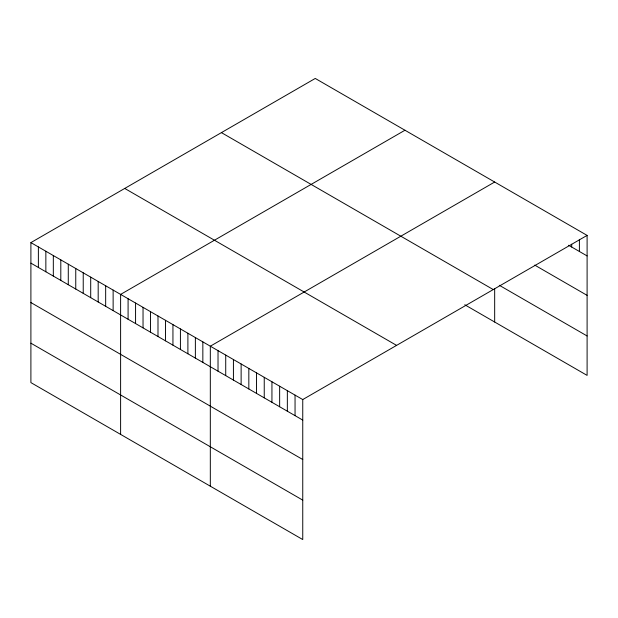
<?xml version="1.0" encoding="UTF-8"?>
<svg xmlns="http://www.w3.org/2000/svg" width="618" height="618" viewBox="0 0 618 618"><rect width="100%" height="100%" fill="white"/><g stroke="black" fill="none" stroke-linecap="round" stroke-linejoin="round"><path stroke-width="0.93" d="M30.9 242.611L302.75 399.56L302.75 539.553L30.9 382.604L30.9 242.611L315.25 78.447L587.1 235.396L587.1 375.389L464.767 304.759M404.96 130.236L120.61 294.407L120.61 434.4M494.67 182.032L210.321 346.196L210.321 486.196M302.75 399.56L587.1 235.396M568.614 245.253L587.1 255.922M534.725 265.107L587.1 295.35M499.29 285.269L587.1 335.968M221.414 132.615L493.264 289.572M124.736 188.436L396.586 345.385M30.9 263.137L302.75 420.093M30.9 302.565L302.75 459.514M30.9 343.183L302.75 500.132M579.398 239.344L579.398 251.48M571.696 244.226L571.696 247.03M494.67 288.737L494.67 322.024M295.049 395.118L295.049 415.644M287.347 390.669L287.347 411.194M279.645 386.219L279.645 406.752M271.943 381.777L271.943 402.303M264.241 377.328L264.241 397.853M256.54 372.878L256.54 393.411M248.83 368.436L248.83 388.961M241.128 363.987L241.128 384.512M233.426 359.537L233.426 380.07M225.724 355.095L225.724 375.62M218.023 350.645L218.023 371.171M202.843 341.885L202.843 362.411M195.373 337.567L195.373 358.092M187.895 333.249L187.895 353.782M180.417 328.938L180.417 349.464M172.94 324.62L172.94 345.145M165.469 320.302L165.469 340.827M157.992 315.983L157.992 336.516M150.514 311.673L150.514 332.198M143.036 307.355L143.036 327.88M135.566 303.036L135.566 323.562M128.088 298.718L128.088 319.251M113.133 290.089L113.133 310.615M105.663 285.771L105.663 306.304M98.185 281.46L98.185 301.986M90.707 277.142L90.707 297.667M83.229 272.824L83.229 293.349M75.759 268.506L75.759 289.039M68.281 264.195L68.281 284.72M60.803 259.877L60.803 280.402M53.326 255.558L53.326 276.084M45.856 251.24L45.856 271.773M38.378 246.93L38.378 267.455"/></g></svg>
